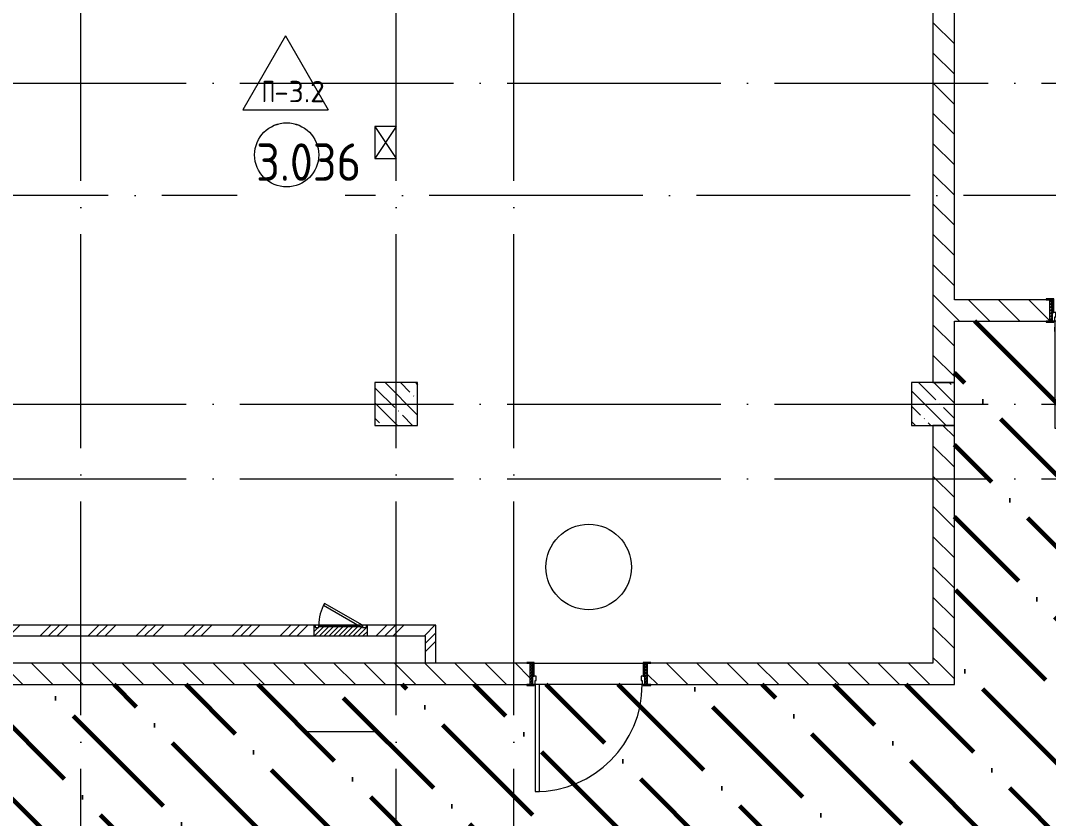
# Model space of a CAD drawing. Header units: millimetres. Extents: x -68946 to 288321, y -402657 to 324925.
# Drawn here: x 148689 to 158303, y -210757 to -203294 of the extents above; entities that cross this region are included whole.
import ezdxf

# ---------------------------------------------------------------- set-up
doc = ezdxf.new("R2010")
doc.units = ezdxf.units.MM
doc.linetypes.add('ADSK_Линия сетки', pattern=[2500, 2000, -250, 0, -250])
for name, color, linetype, lineweight in [('3.4) ПТ-2.15    4 вып', 200, 'Continuous', 60), ('A-AREA-____-IDEN', 250, 'Continuous', 9), ('A-DETL-GENF-OTLN', 250, 'Continuous', 5), ('A-DOOR-____-IDEN', 31, 'Continuous', 9), ('A-DOOR-____-MCUT', 250, 'Continuous', 5), ('A-DOOR-____-OTLN', 250, 'Continuous', 5), ('A-DOOR-FRAM-MCUT', 31, 'Continuous', 5), ('A-DOOR-FRAM-OTLN', 31, 'Continuous', 5), ('A-FLOR-____-IDEN', 11, 'Continuous', 9), ('A-GENM-____-MCUT', 250, 'Continuous', 25), ('A-GENM-____-OTLN', 250, 'Continuous', 9), ('A-GLAZ-____-OTLN', 250, 'Continuous', 5), ('A-WALL-____-MCUT', 250, 'Continuous', 13), ('A-WALL-____-PATT', 250, 'Continuous', 13), ('I-WALL-____-OTLN', 250, 'Continuous', 9), ('S-COLS-____-IDEN', 171, 'Continuous', 9), ('S-COLS-____-MCUT', 250, 'Continuous', 25), ('S-COLS-____-OTLN', 250, 'Continuous', 9), ('S-GRID-____-OTLN', 250, 'Continuous', 9)]:
    doc.layers.add(name, color=color, linetype=linetype, lineweight=lineweight)
doc.styles.add('ISOCPEUR_1', font='isocpeur.ttf', dxfattribs={"width": 0.9, "height": 250})
doc.styles.add('ISOCPEUR_2', font='isocpeur.ttf', dxfattribs={"height": 160})
pattern_1 = [(135, (28052.9, -258555.93), (-141.42136, -141.42136), [])]
pattern_2 = [(45, (28052.9, -258555.93), (-224.5064, 224.5064), []), (45, (28132.28, -258555.93), (0, 449.0128), []), (45, (27973.53, -258555.93), (0, 449.0128), [])]
pattern_3 = [(135, (28052.9, -258555.93), (-142.5612, -142.5612), []), (135, (28195.47, -258555.93), (-142.5612, -142.5612), [252.016, -50.403, 3.353, -47.05])]

# ---------------------------------------------------------------- blocks, each defined once
blk = doc.blocks.new('Дверь_СКБ_1Ст_Внутренняя - Д-8л_1100x2100h_Комната инструктора-41874344-АР1_Маркировочный план 3 этажа секция 2_3')
at = {"layer": 'A-DOOR-____-OTLN'}
h = blk.add_hatch(dxfattribs=at)
h.set_pattern_fill('FP_9', color=256, style=0, pattern_type=2)
h.set_pattern_definition([(135, (1751.41, 164.685), (-14.14214, -14.14214), []), (225, (1751.41, 164.685), (14.14214, -14.14214), [])])
h.paths.add_polyline_path([(562.5, 100), (537.5, 100), (537.5, -100), (562.5, -100)])
at = {"layer": 'A-DOOR-FRAM-OTLN'}
h = blk.add_hatch(dxfattribs=at)
h.set_pattern_fill('FP_10', color=256, style=0, pattern_type=2)
h.set_pattern_definition([(45, (-371.384, 164.685), (-14.1421, 14.1421), []), (135, (-371.384, 164.685), (-14.1421, -14.1421), [])])
h.paths.add_polyline_path([(-537.5, 100), (-537.5, -100), (-512.5, -100), (-512.5, 100)])
at = {"layer": 'A-DOOR-____-MCUT'}
for p, q in [((512.5, 1100), (472.5, 1100)), ((472.5, 1100), (472.5, 100)), ((512.5, 100), (512.5, 1100)), ((472.5, 100), (512.5, 100))]:
    blk.add_line(p, q, dxfattribs=at)
at = {"layer": 'A-DOOR-____-OTLN'}
blk.add_arc((512.5, 100), 1000, 90, 180, dxfattribs=at)
at = {"layer": 'A-DOOR-FRAM-MCUT'}
for p, q in [((-497.5, 108), (-567.5, 108)), ((-567.5, 108), (-567.5, 100)), ((-567.5, 100), (-497.5, 100)), ((-512.5, 100), (-537.5, 100)), ((-537.5, 100), (-537.5, -100)), ((-487.5, 100), (-512.5, 100)), ((-512.5, 100), (-512.5, 20)), ((-512.5, -100), (-512.5, 100)), ((-497.5, 100), (-512.5, 100)), ((-512.5, 100), (-512.5, 99)), ((-512.5, 99), (-497.5, 99)), ((-497.5, 100), (-497.5, 108)), ((-497.5, 99), (-497.5, 100)), ((-487.5, 60), (-487.5, 100)), ((512.5, 100), (512.5, 60)), ((537.5, 100), (512.5, 100)), ((592.5, 108), (522.5, 108)), ((522.5, 108), (522.5, 100)), ((537.5, 100), (522.5, 100)), ((522.5, 100), (522.5, 99)), ((522.5, 100), (592.5, 100)), ((522.5, 99), (537.5, 99)), ((537.5, 20), (537.5, 100)), ((562.5, 100), (537.5, 100)), ((537.5, 100), (537.5, -100)), ((537.5, 99), (537.5, 100)), ((562.5, -100), (562.5, 100)), ((592.5, 100), (592.5, 108)), ((-512.5, 20), (-477.5, 20)), ((-497.5, 20), (-512.5, 20)), ((-512.5, 20), (-512.5, -100)), ((-497.5, -100), (-497.5, 20)), ((-477.5, 60), (-487.5, 60)), ((-477.5, 20), (-477.5, 60)), ((512.5, 60), (502.5, 60)), ((502.5, 60), (502.5, 20)), ((502.5, 20), (537.5, 20)), ((537.5, 20), (522.5, 20)), ((522.5, 20), (522.5, -100)), ((537.5, -100), (537.5, 20)), ((-497.5, -100), (-567.5, -100)), ((-567.5, -100), (-567.5, -108)), ((-567.5, -108), (-497.5, -108)), ((-537.5, -100), (-512.5, -100)), ((-512.5, -100), (-497.5, -100)), ((-497.5, -108), (-497.5, -100)), ((522.5, -100), (537.5, -100)), ((592.5, -100), (522.5, -100)), ((522.5, -100), (522.5, -108)), ((522.5, -108), (592.5, -108)), ((537.5, -100), (562.5, -100)), ((592.5, -108), (592.5, -100))]:
    blk.add_line(p, q, dxfattribs=at)
blk = doc.blocks.new('_Wn_-As_OpeningMEP_wall__Rectangular - _Wn_-As_OpeningMEP_wall__Rectangular-40864232-АР1_Маркировочный план 3 этажа секция 2_3')
at = {"layer": 'A-DETL-GENF-OTLN', "lineweight": 5}
for p, q in [((150, -100), (-150, 100)), ((150, 100), (-150, -100)), ((-150, 100), (-150, -100)), ((150, 100), (-150, 100)), ((-150, 100), (-150, -100)), ((150, -100), (150, 100)), ((150, -100), (150, 100)), ((-150, -100), (150, -100))]:
    blk.add_line(p, q, dxfattribs=at)
blk = doc.blocks.new('АР_Люк - ЛРС_ВК_500х400_наружный_NCS S 1000-N-42736189-АР1_Маркировочный план 3 этажа секция 2_3')
at = {"layer": 'A-DOOR-____-OTLN'}
h = blk.add_hatch(dxfattribs=at)
h.set_pattern_fill('FP_144', color=256, style=0, pattern_type=2)
h.set_pattern_definition([(45, (125, 0), (-22.6274, 22.6274), [])])
h.paths.add_polyline_path([(375, -50), (375, 50), (365, 50), (365, 30), (330, 30), (330, 50), (320, 32.7), (290, 50), (-125, 50), (-125, -50), (330, -50)])
h.paths.add_polyline_path([(-80, 30), (-115, 30), (-115, 40), (-80, 40)])
h.paths.add_polyline_path([(-90, 43), (-115, 43), (-115, 48)])
h.paths.add_polyline_path([(-80, 41), (-90, 43), (-80, 43)])
at = {"layer": 'A-DETL-GENF-OTLN', "lineweight": 5}
for p, q in [((375, 50), (-125, 50)), ((-125, 50), (-125, -50)), ((375, -50), (375, 50)), ((-125, -50), (375, -50))]:
    blk.add_line(p, q, dxfattribs=at)
at = {"layer": 'A-DOOR-____-MCUT', "lineweight": 5}
for p, q in [((-25.1, 255), (-35.1, 237.7)), ((-35.1, 237.7), (320, 32.7)), ((330, 50), (-25.1, 255)), ((-80, 50), (-115, 50)), ((-115, 50), (-115, 30)), ((-115, 30), (-80, 30)), ((-80, 30), (-80, 50)), ((320, 32.7), (330, 50)), ((365, 50), (330, 50)), ((330, 50), (330, 30)), ((330, 30), (365, 30)), ((365, 30), (365, 50))]:
    blk.add_line(p, q, dxfattribs=at)
blk.add_arc((330, 50), 410, 150, 180, dxfattribs=at)
at = {"layer": 'A-DOOR-____-OTLN'}
blk.add_line((330, 50), (-25.1, 255), dxfattribs=at)
blk = doc.blocks.new('ASML_АР_Отделка Люка - ВО Отделка люков_Грунтовка 0_Шпатлевка 0_Окраска 0_0-42722003-АР1_Маркировочный план 3 этажа секция 2_3')
at = {"layer": 'A-GENM-____-MCUT', "lineweight": 5}
for p, q in [((-240, 3), (-250, 3)), ((-250, 3), (-250, 0)), ((177.1, 3), (-205, 3)), ((205, 3), (201, 3)), ((250, 3), (240, 3)), ((250, 0), (250, 3)), ((-250, 0), (-240, 0)), ((-205, 0), (182.3, 0)), ((199.2, 0), (205, 0)), ((240, 0), (250, 0))]:
    blk.add_line(p, q, dxfattribs=at)
blk = doc.blocks.new('AAR_СКБ_Марка_Помещения_мал - Номер-28977439-АР1_Маркировочный план 3 этажа секция 2_3')
at = {"layer": 'A-AREA-____-IDEN'}
blk.add_circle((-0.028, 0), 3, dxfattribs=at)
blk = doc.blocks.new('AAR_СКБ_Марка_Перекрытия - Марка пола-17325028-АР1_Маркировочный план 3 этажа секция 2_3')
at = {"layer": 'A-FLOR-____-IDEN'}
for p, q in [((0, 6.932), (-4.002, 0)), ((0, 6.932), (4.002, 0)), ((-4.002, 0), (4.002, 0))]:
    blk.add_line(p, q, dxfattribs=at)
blk = doc.blocks.new('ADSK_Марка_Дверь - Типоразмер_ADSK_Марка-30565456-АР1_Маркировочный план 3 этажа секция 2_3')
at = {"layer": 'A-DOOR-____-IDEN'}
blk.add_circle((0, 0), 4, dxfattribs=at)
blk = doc.blocks.new('ADSK_Марка_НесущаяКолонна - Экземлпляр_ADSK_Марка-38501749-АР2_План фахверков внутренних ограждающих конструкций на отм_ _8_400_ Секция 2_ 3')
at = {"layer": 'S-COLS-____-IDEN'}
blk.add_line((-3.5, 0), (3.5, 0), dxfattribs=at)

msp = doc.modelspace()

# ---------------------------------------------------------------- hatches: boundary and pattern name
at = {"layer": '3.4) ПТ-2.15    4 вып'}
h = msp.add_hatch(dxfattribs=at)
h.set_pattern_fill('ANSI36', color=256, scale=150, angle=90)
h.paths.add_polyline_path([(146752.9057, -213230.9286), (164552.8838, -213230.9286), (164552.8838, -209505.928), (160552.9067, -209505.928), (160552.9067, -206105.926), (157422.885, -206105.926), (157422.885, -209505.928), (137152.9516, -209505.928), (137152.9516, -213230.9286), (137152.9057, -222580.9286), (146752.9057, -222580.9286)])
at = {"layer": 'A-WALL-____-PATT', "lineweight": 15}
h = msp.add_hatch(dxfattribs=at)
h.set_pattern_fill('FP_1', color=256, style=0, pattern_type=2)
h.set_pattern_definition(pattern_1)
h.paths.add_polyline_path([(157222.885, -206680.9292), (157422.8838, -206680.9292), (157422.885, -200380.9292), (157222.885, -200380.9292), (157222.885, -206235.8078)])
h = msp.add_hatch(dxfattribs=at)
h.set_pattern_fill('FP_1', color=256, style=0, pattern_type=2)
h.set_pattern_definition(pattern_1)
h.paths.add_polyline_path([(160752.8838, -206105.926), (164551.9057, -206105.926), (164551.9057, -205905.926), (159412.9057, -205905.926), (159412.9057, -206105.926), (160716.5295, -206105.926)])
h.paths.add_polyline_path([(157422.885, -206105.926), (158312.9057, -206105.926), (158312.9057, -205905.926), (157422.885, -205905.926), (157422.885, -206005.9289)])
h = msp.add_hatch(dxfattribs=at)
h.set_pattern_fill('FP_1', color=256, style=0, pattern_type=2)
h.set_pattern_definition(pattern_1)
h.paths.add_polyline_path([(157222.885, -209305.928), (157422.885, -209305.928), (157422.885, -207080.9292), (157222.885, -207080.9292), (157222.885, -209105.928)])
h = msp.add_hatch(dxfattribs=at)
h.set_pattern_fill('FP_11', color=256, style=0, pattern_type=2)
h.set_pattern_definition(pattern_2)
h.paths.add_polyline_path([(152472.9052, -209050.428), (152472.9052, -208950.428), (151932.9052, -208950.428), (151932.9052, -209050.428), (152402.8838, -209050.428)])
h.paths.add_polyline_path([(146052.9056, -209050.428), (146052.8838, -208950.428), (145852.9056, -208950.428), (145852.9056, -209050.428), (146052.8838, -209050.428)])
h.paths.add_polyline_path([(149331.3245, -209050.428), (151432.9052, -209050.428), (151432.9052, -208950.428), (146352.9056, -208950.428), (146352.9056, -209050.428), (147157.4448, -209050.428)])
h = msp.add_hatch(dxfattribs=at)
h.set_pattern_fill('FP_11', color=256, style=0, pattern_type=2)
h.set_pattern_definition(pattern_2)
h.paths.add_polyline_path([(152563.8568, -209305.928), (152572.9052, -209305.928), (152572.9052, -208950.428), (152472.9052, -208950.428), (152472.9052, -209305.928), (152558.9052, -209305.928)])
h = msp.add_hatch(dxfattribs=at)
h.set_pattern_fill('FP_1', color=256, style=0, pattern_type=2)
h.set_pattern_definition(pattern_1)
h.paths.add_polyline_path([(157422.885, -209505.928), (157422.885, -209305.928), (154552.9055, -209305.928), (154552.9055, -209505.928), (157115.2016, -209505.928)])
h.paths.add_polyline_path([(153452.9055, -209505.928), (153452.9055, -209305.928), (143692.9056, -209305.928), (143692.9056, -209505.928), (153422.9055, -209505.928)])
h.paths.add_polyline_path([(142302.8838, -209505.928), (143192.9056, -209505.928), (143192.9056, -209305.9281), (139002.9516, -209305.928), (139002.9516, -209505.928), (141902.8838, -209505.928)])
h.paths.add_polyline_path([(137502.9516, -209505.928), (137502.9516, -209305.928), (137152.9516, -209305.9286), (137152.9516, -209505.928), (137472.9516, -209505.928)])
at = {"layer": 'S-COLS-____-OTLN', "lineweight": 5}
h = msp.add_hatch(dxfattribs=at)
h.set_pattern_fill('FP_19', color=256, style=0, pattern_type=2)
h.set_pattern_definition(pattern_3)
h.paths.add_polyline_path([(152402.8838, -207080.9292), (152402.8838, -206680.9292), (152002.8838, -206680.9292), (152002.8838, -207080.9292)])
h = msp.add_hatch(dxfattribs=at)
h.set_pattern_fill('FP_19', color=256, style=0, pattern_type=2)
h.set_pattern_definition(pattern_3)
h.paths.add_polyline_path([(157222.885, -207080.9292), (157422.8838, -207080.9292), (157422.8838, -206680.9292), (157022.8838, -206680.9292), (157022.8838, -207080.9292), (157119.6596, -207080.9292)])

# ---------------------------------------------------------------- linework, layer by layer
at = {"layer": 'A-WALL-____-MCUT', "color": 7, "lineweight": 15}
for p, q in [((157222.885, -200380.9292), (157222.885, -206680.9292)), ((157422.885, -205905.926), (157422.885, -200380.9292)), ((158282.9057, -205905.926), (157422.885, -205905.926)), ((157422.885, -206105.926), (158282.9057, -206105.926)), ((157422.885, -206680.9292), (157422.885, -206105.926)), ((157222.885, -206680.9292), (157422.885, -206680.9292)), ((157222.885, -207080.9292), (157222.885, -209305.928)), ((157422.885, -209505.928), (157422.885, -207080.9292)), ((151442.9052, -208950.428), (146352.9056, -208950.428)), ((151847.9052, -208950.428), (151477.9052, -208950.428)), ((152572.9052, -208950.428), (151922.9052, -208950.428)), ((152572.9052, -209305.928), (152572.9052, -208950.428)), ((145852.9056, -209050.428), (152472.9052, -209050.428)), ((152472.9052, -209050.428), (152472.9052, -209305.928)), ((153422.9055, -209305.928), (145852.9056, -209305.928)), ((157222.885, -209305.928), (154582.9055, -209305.928)), ((143682.9056, -209505.928), (153422.9055, -209505.928)), ((154582.9055, -209505.928), (157422.885, -209505.928))]:
    msp.add_line(p, q, dxfattribs=at)
at = {"layer": 'A-WALL-____-MCUT', "lineweight": 15}
msp.add_line((157422.885, -207080.9292), (157222.885, -207080.9292), dxfattribs=at)
at = {"layer": 'I-WALL-____-OTLN', "lineweight": 15}
for p, q in [((153492.9055, -209305.928), (154512.9055, -209305.928)), ((154502.9055, -209505.928), (153542.9055, -209505.928))]:
    msp.add_line(p, q, dxfattribs=at)
at = {"layer": 'S-COLS-____-MCUT', "lineweight": 5}
for p, q in [((152402.8838, -206680.9292), (152002.8838, -206680.9292)), ((152002.8838, -206680.9292), (152002.8838, -207080.9292)), ((152402.8838, -207080.9292), (152402.8838, -206680.9292)), ((157422.8838, -206680.9292), (157022.8838, -206680.9292)), ((157022.8838, -206680.9292), (157022.8838, -207080.9292)), ((157422.8838, -207080.9292), (157422.8838, -206680.9292)), ((152002.8838, -207080.9292), (152402.8838, -207080.9292)), ((157022.8838, -207080.9292), (157222.885, -207080.9292))]:
    msp.add_line(p, q, dxfattribs=at)
at = {"layer": 'S-COLS-____-OTLN', "lineweight": 5}
msp.add_line((157222.885, -207080.9292), (157422.8838, -207080.9292), dxfattribs=at)
at = {"layer": 'S-GRID-____-OTLN', "linetype": 'ADSK_Линия сетки'}
for p, q in [((149252.9057, -262294.7685), (149252.9057, -197353.9241)), ((152202.9057, -262294.7685), (152202.9057, -197353.9241)), ((153302.9057, -262294.7685), (153302.9057, -197353.9241)), ((93236.8325, -203880.9286), (184856.9445, -203880.9286)), ((184510.8783, -204930.9286), (127372.9057, -204930.9286)), ((93236.8325, -206880.9286), (181748.3453, -206880.9286)), ((93236.8325, -207580.9286), (184856.9445, -207580.9286))]:
    msp.add_line(p, q, dxfattribs=at)

# ---------------------------------------------------------------- block references
at = {"layer": 'A-DOOR-____-IDEN', "xscale": 99.99999999999993, "yscale": 99.99999999999993, "zscale": 99.99999999999993}
msp.add_blockref('ADSK_Марка_Дверь - Типоразмер_ADSK_Марка-30565456-АР1_Маркировочный план 3 этажа секция 2_3', (154002.9055, -208405.928), dxfattribs=at)
at = {"layer": 'A-DOOR-____-OTLN', "rotation": 180}
for p in [(158875.4057, -206005.926), (154015.4055, -209405.928)]:
    msp.add_blockref('Дверь_СКБ_1Ст_Внутренняя - Д-8л_1100x2100h_Комната инструктора-41874344-АР1_Маркировочный план 3 этажа секция 2_3', p, dxfattribs=at)
at = {"layer": 'A-DOOR-____-OTLN'}
msp.add_blockref('АР_Люк - ЛРС_ВК_500х400_наружный_NCS S 1000-N-42736189-АР1_Маркировочный план 3 этажа секция 2_3', (151557.9052, -209000.428), dxfattribs=at)
at = {"layer": 'A-FLOR-____-IDEN', "xscale": 99.99999999999993, "yscale": 99.99999999999993, "zscale": 99.99999999999993}
msp.add_blockref('AAR_СКБ_Марка_Перекрытия - Марка пола-17325028-АР1_Маркировочный план 3 этажа секция 2_3', (151166.9352, -204129.5959), dxfattribs=at)
at = {"layer": 'A-GENM-____-OTLN', "lineweight": 5}
msp.add_blockref('ASML_АР_Отделка Люка - ВО Отделка люков_Грунтовка 0_Шпатлевка 0_Окраска 0_0-42722003-АР1_Маркировочный план 3 этажа секция 2_3', (151682.9052, -208960.428), dxfattribs=at)
at = {"layer": 'A-GLAZ-____-OTLN', "rotation": 89.9999999999999}
msp.add_blockref('_Wn_-As_OpeningMEP_wall__Rectangular - _Wn_-As_OpeningMEP_wall__Rectangular-40864232-АР1_Маркировочный план 3 этажа секция 2_3', (152102.9052, -204435.928), dxfattribs=at)
at = {"layer": 'S-COLS-____-IDEN', "xscale": 99.99999999999993, "yscale": 99.99999999999993, "zscale": 99.99999999999993}
msp.add_blockref('ADSK_Марка_НесущаяКолонна - Экземлпляр_ADSK_Марка-38501749-АР2_План фахверков внутренних ограждающих конструкций на отм_ _8_400_ Секция 2_ 3', (151682.2326, -209944.799), dxfattribs=at)

# ---------------------------------------------------------------- texts
at = {"layer": 'A-FLOR-____-IDEN', "char_height": 200, "attachment_point": 1, "style": 'ISOCPEUR_2'}
for s, insert, width in [('\\fISOCPEUR|b0|i0|c204|p34|;\\W.7;П', (150945.6002, -203858.2101), 140.295312), ('-3.2', (151061.3554, -203858.2101), 420.885937)]:
    msp.add_mtext(s, dxfattribs=dict(at, insert=insert, width=width))

# ---------------------------------------------------------------- next in the draw order: texts
at = {"layer": 'A-AREA-____-IDEN', "insert": (150892.6486, -204443.1484), "char_height": 350, "width": 654.177, "attachment_point": 1, "style": 'ISOCPEUR_1', "bg_fill": 3, "box_fill_scale": 1.5, "bg_fill_color": 256, "bg_fill_transparency": 0}
msp.add_mtext('3.036', dxfattribs=at)

# ---------------------------------------------------------------- next in the draw order: block references
at = {"layer": 'A-AREA-____-IDEN', "xscale": 99.99999999999993, "yscale": 99.99999999999993, "zscale": 99.99999999999993}
msp.add_blockref('AAR_СКБ_Марка_Помещения_мал - Номер-28977439-АР1_Маркировочный план 3 этажа секция 2_3', (151180.549, -204550.634), dxfattribs=at)

doc.saveas('drawing.dxf')
